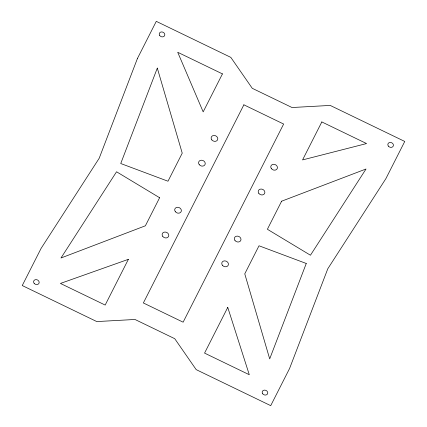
<?xml version="1.0" encoding="UTF-8"?>
<svg xmlns="http://www.w3.org/2000/svg" width="427" height="427" viewBox="0 0 427 427"><rect width="100%" height="100%" fill="white"/><g stroke="black" fill="none" stroke-linecap="round" stroke-linejoin="round"><path stroke-width="0.64" d="M137.425 58.504L99.197 158.252L41.093 248.391L22.247 285.546L96.79 321.574L134.985 319.476L174.739 338.691L196.18 369.617L270.723 405.65L289.575 368.496L327.803 268.748L385.907 178.609L404.753 141.454L330.21 105.426L292.015 107.524L252.261 88.309L230.82 57.383L156.277 21.35L137.425 58.504M157.307 68.112L120.74 163.525L167.992 181.224L182.233 153.154L157.307 68.112M306.26 263.475L269.693 358.888L244.767 273.846L259.008 245.776L306.26 263.475M128.367 259.338L105.17 305.065L60.442 283.443L128.367 259.338M159.618 197.733L145.377 225.803L60.976 257.999L116.55 171.777L159.618 197.733M222.44 73.892L203.177 111.874L177.717 52.275L222.44 73.892M243.881 104.818L143.36 302.962L183.119 322.182L283.64 124.038L243.881 104.818M227.756 307.381L204.56 353.108L249.283 374.725L227.756 307.381M281.623 201.197L267.382 229.267L310.45 255.223L366.024 169.001L281.623 201.197M321.83 121.935L302.567 159.917L366.558 143.557L321.83 121.935M388.389 146.141A2.872 2.407 23.2 0 0 393.208 146.157A2.872 2.407 23.2 0 0 390.278 142.426A2.872 2.407 23.2 0 0 388.389 146.141M262.738 393.822A2.872 2.407 23.2 0 0 267.558 393.838A2.872 2.407 23.2 0 0 264.628 390.107A2.872 2.407 23.2 0 0 262.738 393.822M34.139 283.325A2.872 2.407 23.2 0 0 38.958 283.341A2.872 2.407 23.2 0 0 36.028 279.61A2.872 2.407 23.2 0 0 34.139 283.325M159.789 35.644A2.872 2.407 23.2 0 0 164.608 35.66A2.872 2.407 23.2 0 0 161.678 31.929A2.872 2.407 23.2 0 0 159.789 35.644M258.874 193.468A3.421 2.866 23.2 0 0 264.617 193.49A3.421 2.866 23.2 0 0 261.121 189.038A3.421 2.866 23.2 0 0 258.874 193.468M222.435 265.3A3.421 2.866 23.2 0 0 228.178 265.316A3.421 2.866 23.2 0 0 224.682 260.865A3.421 2.866 23.2 0 0 222.435 265.3M162.799 236.473A3.421 2.866 23.2 0 0 168.542 236.489A3.421 2.866 23.2 0 0 165.046 232.037A3.421 2.866 23.2 0 0 162.799 236.473M199.238 164.646A3.421 2.866 23.2 0 0 204.981 164.662A3.421 2.866 23.2 0 0 201.485 160.21A3.421 2.866 23.2 0 0 199.238 164.646M271.439 168.702A3.421 2.866 23.2 0 0 277.182 168.718A3.421 2.866 23.2 0 0 273.686 164.272A3.421 2.866 23.2 0 0 271.439 168.702M211.803 139.875A3.421 2.866 23.2 0 0 217.546 139.896A3.421 2.866 23.2 0 0 214.05 135.444A3.421 2.866 23.2 0 0 211.803 139.875M234.999 240.529A3.421 2.866 23.2 0 0 240.743 240.55A3.421 2.866 23.2 0 0 237.247 236.099A3.421 2.866 23.2 0 0 234.999 240.529M175.364 211.707A3.421 2.866 23.2 0 0 181.112 211.723A3.421 2.866 23.2 0 0 177.611 207.271A3.421 2.866 23.2 0 0 175.364 211.707"/></g></svg>
